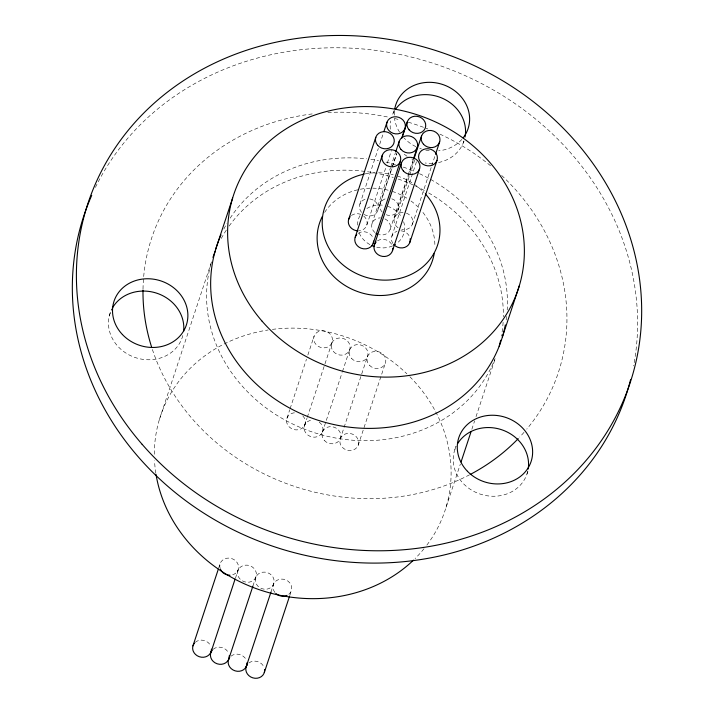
<?xml version="1.0" encoding="UTF-8"?>
<svg xmlns="http://www.w3.org/2000/svg" width="714" height="714" viewBox="0 0 714 714"><rect width="100%" height="100%" fill="white"/><g stroke="black" fill="none" stroke-linecap="round" stroke-linejoin="round"><path stroke-width="0.54" stroke-dasharray="3.57 2.68" d="M109.233 316.141L111.607 308.966M159.374 419.555L211.612 261.601A149.913 133.572 18.3 0 0 311.402 431.702A149.913 133.572 18.3 0 0 495.105 358.562M218.707 568.005L220.099 563.792M286.974 418.154L289.759 409.738M290.107 408.685L306.458 359.24M307.85 355.036L314.115 336.098M235.513 578.037L238.262 569.495M359.874 204.204L378.313 148.45M379.705 144.246L383.534 132.67M393.851 110.866L392.495 114.972A38.074 33.924 18.3 0 1 394.86 110.384M366.8 225.133L385.935 167.272M387.327 163.069L391.504 150.44M304.512 425.678L307.002 418.199M307.297 417.262L332.055 342.461A9.514 8.479 18.3 0 0 321.086 330.778A9.514 8.479 18.3 0 0 316.106 344.594A9.514 8.479 18.3 0 0 332.055 342.461M372.03 223.527L390.469 167.763M390.817 166.719L395.342 153.037M252.926 585.998L256.005 576.707A9.514 8.479 18.3 0 0 244.795 565.22A9.514 8.479 18.3 0 0 240.136 579.152A9.514 8.479 18.3 0 0 256.005 576.707M364.122 214.503A9.514 8.479 18.3 0 0 377.813 210.568L396.6 153.76M380.134 203.918L391.959 168.147M392.307 167.094L396.832 153.421M322.371 432.291L342.113 372.637M342.461 371.583L349.762 349.494M390.139 229.39L407.881 175.742M408.229 174.689L413.103 159.963M394.298 218.395L413.781 159.481M270.927 592.192L273.712 583.775A9.514 8.479 18.3 0 0 262.627 572.191A9.514 8.479 18.3 0 0 257.799 586.069A9.514 8.479 18.3 0 0 273.712 583.775M398.242 209.782L409.372 176.117M409.72 175.073L414.593 160.338M391.816 236.343L416.512 161.65M340.141 439.297L367.612 356.107M412.371 224.339L431.506 166.478M431.693 165.907L435.326 154.911M289.723 595.69L291.464 590.433M358.205 445.241A9.514 8.479 18.3 0 0 347.37 433.469A9.514 8.479 18.3 0 0 342.229 447.232A9.514 8.479 18.3 0 0 358.205 445.241L385.533 362.614M463.261 142.987L463.939 140.935M454.836 449.65L456.192 445.545M446.08 507.226L460.36 464.046M471.847 429.301L474.631 420.876M476.024 416.664L495.534 357.696M526.932 474.15L527.949 471.07M501.647 175.457A214.164 190.816 18.3 0 1 526.771 429.132M524.005 432.354A214.164 190.816 18.3 0 1 519.703 437.093M469.634 474.774A214.164 190.816 18.3 0 1 152.269 349.128M143.014 289.036A214.164 190.816 18.3 0 1 313.981 113.713M327.851 112.526A214.164 190.816 18.3 0 1 388.175 117.105M394.574 118.524A214.164 190.816 18.3 0 1 398.805 119.559M408.283 122.183A214.164 190.816 18.3 0 1 427.873 128.984M439.913 134.134A214.164 190.816 18.3 0 1 492.017 166.951M365.175 173.895A59.494 53.006 18.3 0 1 374.448 172.833M378.634 172.797A59.494 53.006 18.3 0 1 393.262 174.823M397.341 176.001A59.494 53.006 18.3 0 1 423.946 192.423M324.656 212.397A59.494 53.006 18.3 0 1 388.175 190.21M392.254 191.388A59.494 53.006 18.3 0 1 407.542 198.599M411.005 200.982A59.494 53.006 18.3 0 1 419.573 208.559M422.929 212.442A59.494 53.006 18.3 0 1 434.853 247.133M409.881 376.751A149.913 133.572 18.3 0 1 426.677 545.344M424.009 548.736A149.913 133.572 18.3 0 1 415.084 558.58M155.831 473.23A149.913 133.572 18.3 0 1 154.519 460.691M154.34 454.256A149.913 133.572 18.3 0 1 268.143 329.984M272.364 329.386A149.913 133.572 18.3 0 1 406.891 373.815M95.399 187.434A285.555 254.425 18.3 0 1 435.112 63.957A285.555 254.425 18.3 0 1 633.613 365.934M182.829 335.518A38.074 33.924 18.3 0 1 134.348 357.232A38.074 33.924 18.3 0 1 111.518 309.697M461.851 139.408A38.074 33.924 18.3 0 1 438.583 150.824M429.221 150.681A38.074 33.924 18.3 0 1 425.642 150.065M421.403 148.914A38.074 33.924 18.3 0 1 419.787 148.351M415.86 146.656A38.074 33.924 18.3 0 1 404.178 138.105M399.581 132.197A38.074 33.924 18.3 0 1 394.565 118.64M394.28 115.195A38.074 33.924 18.3 0 1 394.36 111.839M463.975 141.086A38.074 33.924 18.3 0 1 438.271 162.578M432.613 163.283A38.074 33.924 18.3 0 1 425.151 162.997M414.12 160.025A38.074 33.924 18.3 0 1 411.791 158.963M407.158 156.312A38.074 33.924 18.3 0 1 403.499 153.59M390.299 129.225A38.074 33.924 18.3 0 1 390.728 120.916M527.673 471.633A38.074 33.924 18.3 0 1 479.46 493.847A38.074 33.924 18.3 0 1 456.139 446.455M223.839 229.033A149.913 133.572 18.3 0 1 226.882 223.464M230.167 218.145A149.913 133.572 18.3 0 1 366.648 158.829M370.852 159.338A149.913 133.572 18.3 0 1 378.465 160.552M385.962 162.105A149.913 133.572 18.3 0 1 396.324 164.845M403.267 167.085A149.913 133.572 18.3 0 1 414.861 171.592M419.591 173.716A149.913 133.572 18.3 0 1 507.19 309.974M506.61 316.427A149.913 133.572 18.3 0 1 505.878 321.728M221.278 238.485A149.913 133.572 18.3 0 1 226.668 229.587M229.096 226.079A149.913 133.572 18.3 0 1 393.28 177.456M398.216 179.053A149.913 133.572 18.3 0 1 424.955 190.825M428.668 192.932A149.913 133.572 18.3 0 1 503.334 316.775M503.111 322.282A149.913 133.572 18.3 0 1 501.451 336.142M384.944 218.886A9.514 8.479 18.3 0 1 390.04 229.676A9.514 8.479 18.3 0 1 379.134 234.719M374.957 232.577A9.514 8.479 18.3 0 1 372.128 223.232A9.514 8.479 18.3 0 1 380.357 217.868M403.642 221.715A23.794 21.206 18.3 0 1 396.609 243.536M392.495 245.911A23.794 21.206 18.3 0 1 376.216 247.106M369.914 244.616A23.794 21.206 18.3 0 1 359.062 232.675M357.536 225.106A23.794 21.206 18.3 0 1 361.195 213.736M366.862 208.488A23.794 21.206 18.3 0 1 382.624 205.177M387.586 206.275A23.794 21.206 18.3 0 1 401.687 217.368M391.79 198.778A9.514 8.479 18.3 0 1 398.028 210.353A9.514 8.479 18.3 0 1 385.319 214.423M382.106 212.058A9.514 8.479 18.3 0 1 386.479 198.474M369.745 198.911A9.514 8.479 18.3 0 1 377.813 210.568M361.57 212.379A9.514 8.479 18.3 0 1 365.773 199.09M363.774 216.101A9.514 8.479 18.3 0 1 366.701 225.419A9.514 8.479 18.3 0 1 358.544 230.872M351.44 215.503A9.514 8.479 18.3 0 1 360.873 214.405M358.125 233.389A9.514 8.479 18.3 0 1 373.065 238.003M377.536 240.832A9.514 8.479 18.3 0 1 392.53 246.455M392.896 243.456A9.514 8.479 18.3 0 1 396.966 231.3M400.884 230.792A9.514 8.479 18.3 0 1 409.684 236.95M406.391 213.129A9.514 8.479 18.3 0 1 412.558 223.759A9.514 8.479 18.3 0 1 401.759 229.408M398.055 227.784A9.514 8.479 18.3 0 1 394.387 218.1A9.514 8.479 18.3 0 1 403.08 212.495M302.772 415.851A9.514 8.479 18.3 0 1 300.648 429.052A9.514 8.479 18.3 0 1 286.903 423.17A9.514 8.479 18.3 0 1 295.507 412.746M319.176 422.072A9.514 8.479 18.3 0 1 319.435 435.683A9.514 8.479 18.3 0 1 304.932 431.488A9.514 8.479 18.3 0 1 312.179 420.055M213.209 649.249A9.514 8.479 18.3 0 1 228.685 653.337M220.189 568.63A9.514 8.479 18.3 0 1 226.597 558.241A9.514 8.479 18.3 0 1 238.297 565.06A9.514 8.479 18.3 0 1 231.327 575.118M195.279 642.314A9.514 8.479 18.3 0 1 210.817 646.125M231.015 656.175A9.514 8.479 18.3 0 1 246.205 659.825M274.961 592.513A9.514 8.479 18.3 0 1 276.514 580.571A9.514 8.479 18.3 0 1 289.75 582.811A9.514 8.479 18.3 0 1 288.197 594.753M248.865 662.994A9.514 8.479 18.3 0 1 264.189 667.652M369.361 365.184A9.514 8.479 18.3 0 0 385.346 363.194A9.514 8.479 18.3 0 0 374.502 351.422A9.514 8.479 18.3 0 0 369.361 365.184M351.333 358.214A9.514 8.479 18.3 0 0 367.407 356.679A9.514 8.479 18.3 0 0 356.946 344.63A9.514 8.479 18.3 0 0 351.333 358.214M324.192 440.27A9.514 8.479 18.3 0 0 340.275 438.735A9.514 8.479 18.3 0 0 329.806 426.686A9.514 8.479 18.3 0 0 324.192 440.27M333.483 351.6A9.514 8.479 18.3 0 0 349.557 350.065A9.514 8.479 18.3 0 0 339.088 338.017A9.514 8.479 18.3 0 0 333.483 351.6"/><path stroke-width="1.07" d="M215.682 249.293L232.648 198.001M192.958 645.849L218.359 569.058M348.637 219.43L375.778 137.374M210.817 652.73L235.129 578.965M383.882 131.617L387.006 122.156M355.188 237.226L382.329 155.17M395.69 151.984L399.162 141.47M228.578 659.629L252.881 586.176M401.821 137.98L404.954 128.511A9.514 8.479 18.3 0 0 393.985 116.837A9.514 8.479 18.3 0 0 389.005 130.653A9.514 8.479 18.3 0 0 404.954 128.511M402.044 137.641L407.266 121.862M373.19 243.42L400.322 161.364A9.514 8.479 18.3 0 0 389.237 149.779A9.514 8.479 18.3 0 0 384.418 163.658A9.514 8.479 18.3 0 0 400.322 161.364M374.27 245.152L401.411 163.095M413.799 157.856L417.279 147.334M413.968 158.91L421.617 135.758M246.116 666.947L270.927 592.192M392.486 250.685L419.627 168.629M435.522 154.331L439.69 141.711M264.323 672.481L289.375 596.743M409.872 242.367L437.004 160.32A9.514 8.479 18.3 0 0 425.794 148.824A9.514 8.479 18.3 0 0 421.135 162.756A9.514 8.479 18.3 0 0 437.004 160.32M461.057 461.94L471.151 431.408M502.388 336.963L519.346 285.68M518.221 438.637A214.164 190.816 18.3 0 1 470.615 474.257M151.6 347.066A214.164 190.816 18.3 0 1 142.996 290.089M425.357 193.922A59.494 53.006 18.3 0 1 413.21 273.355A59.494 53.006 18.3 0 1 327.664 245.634A59.494 53.006 18.3 0 1 364.167 174.1M434.174 253.747A59.494 53.006 18.3 0 1 359.231 292.124A59.494 53.006 18.3 0 1 322.291 216.512M413.486 560.142A149.913 133.572 18.3 0 1 260.396 590.076A149.913 133.572 18.3 0 1 156 474.292M630.596 379.598A285.555 254.425 18.3 0 1 272.025 545.969A285.555 254.425 18.3 0 1 91.722 195.359M112.33 308.145A38.074 33.924 18.3 0 1 156.625 293.159A38.074 33.924 18.3 0 1 183.605 331.403M394.797 108.608A38.074 33.924 18.3 0 1 446.036 85.769A38.074 33.924 18.3 0 1 463.091 137.918M395.44 109.501A38.074 33.924 18.3 0 1 440.841 97.613A38.074 33.924 18.3 0 1 465.028 137.043M457.772 443.456A38.074 33.924 18.3 0 1 502.718 430.105A38.074 33.924 18.3 0 1 528.19 469.062M505.325 324.888A149.913 133.572 18.3 0 1 319.185 420.617A149.913 133.572 18.3 0 1 221.001 234.951M212.942 257.433A149.913 133.572 18.3 0 1 215.226 251.283M500.639 340.239A149.913 133.572 18.3 0 1 499.166 346.281M377.84 234.299A9.514 8.479 18.3 0 1 376.037 233.371M395.306 244.42A23.794 21.206 18.3 0 1 393.932 245.214M374.582 246.633A23.794 21.206 18.3 0 1 371.423 245.384M357.875 230.863A9.514 8.479 18.3 0 1 349.36 225.713A9.514 8.479 18.3 0 1 350.092 216.779M373.609 241.037A9.514 8.479 18.3 0 1 361.088 248.213A9.514 8.479 18.3 0 1 356.732 234.62M392.798 248.285A9.514 8.479 18.3 0 1 380.321 255.835A9.514 8.479 18.3 0 1 376.099 242.019M410.175 238.753A9.514 8.479 18.3 0 1 404.722 247.41A9.514 8.479 18.3 0 1 393.7 244.491M229.248 655.764A9.514 8.479 18.3 0 1 217.154 663.788A9.514 8.479 18.3 0 1 212.326 650.106M230.006 575.234A9.514 8.479 18.3 0 1 220.403 569.219M211.46 649.151A9.514 8.479 18.3 0 1 199.215 656.693A9.514 8.479 18.3 0 1 194.413 643.198M246.982 662.833A9.514 8.479 18.3 0 1 235.111 670.848A9.514 8.479 18.3 0 1 229.721 657.505M287.082 595.369A9.514 8.479 18.3 0 1 275.872 593.468M264.591 669.464A9.514 8.479 18.3 0 1 252.801 677.845A9.514 8.479 18.3 0 1 247.535 664.279M262.127 321.229A149.913 133.572 18.3 0 0 515.321 296.997A149.913 133.572 18.3 0 0 350.529 107.296A149.913 133.572 18.3 0 0 262.127 321.229M142.148 444.34A285.555 254.425 18.3 0 0 624.429 398.189A285.555 254.425 18.3 0 0 310.536 36.842A285.555 254.425 18.3 0 0 142.148 444.34M122.433 334.545A38.074 33.924 18.3 0 0 186.149 325.646A38.074 33.924 18.3 0 0 142.024 279.138A38.074 33.924 18.3 0 0 122.433 334.545M467.42 471.267A38.074 33.924 18.3 0 0 531.002 461.842A38.074 33.924 18.3 0 0 486.439 415.673A38.074 33.924 18.3 0 0 467.42 471.267M400.991 149.44A9.514 8.479 18.3 0 0 417.065 147.905A9.514 8.479 18.3 0 0 406.605 135.856A9.514 8.479 18.3 0 0 400.991 149.44M409.095 129.841A9.514 8.479 18.3 0 0 425.169 128.297A9.514 8.479 18.3 0 0 414.709 116.257A9.514 8.479 18.3 0 0 409.095 129.841M377.688 145.344A9.514 8.479 18.3 0 0 393.735 143.648A9.514 8.479 18.3 0 0 383.141 131.697A9.514 8.479 18.3 0 0 377.688 145.344M403.41 171.048A9.514 8.479 18.3 0 0 419.43 169.209A9.514 8.479 18.3 0 0 408.711 157.339A9.514 8.479 18.3 0 0 403.41 171.048M423.518 144.273A9.514 8.479 18.3 0 0 439.503 142.282A9.514 8.479 18.3 0 0 428.659 130.51A9.514 8.479 18.3 0 0 423.518 144.273"/></g></svg>
